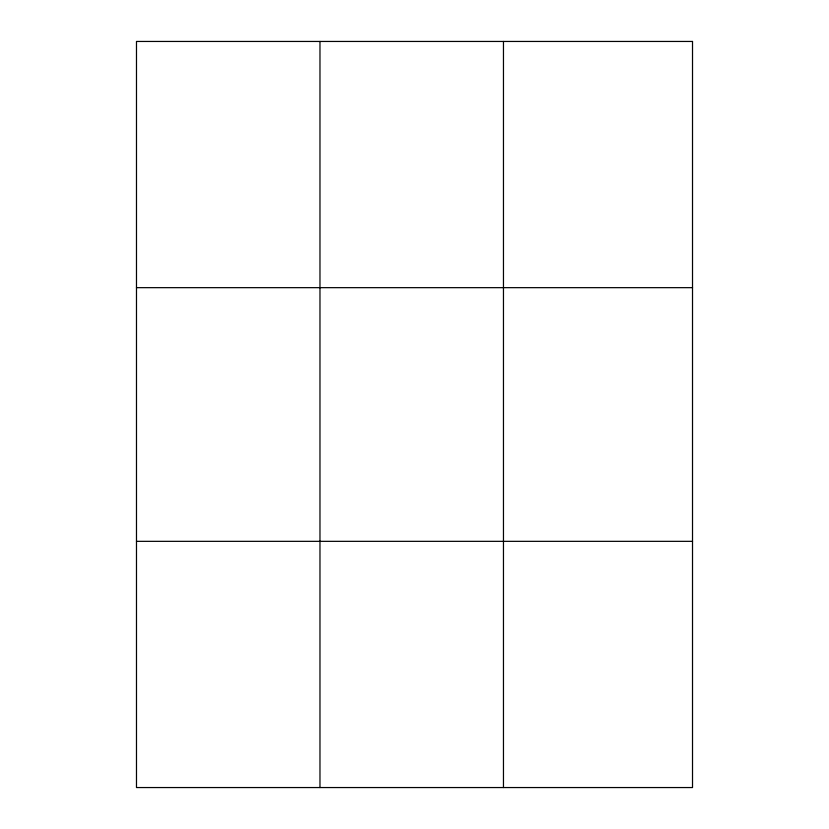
<?xml version="1.0" encoding="UTF-8"?>
<svg xmlns="http://www.w3.org/2000/svg" width="829" height="829" viewBox="0 0 829 829"><rect width="100%" height="100%" fill="white"/><g stroke="black" fill="none" stroke-linecap="round" stroke-linejoin="round"><path stroke-width="1.24" d="M319.973 41.45L319.973 787.55M503.462 41.45L503.462 787.55M136.484 287.663L692.516 287.663M136.484 541.337L692.516 541.337M692.516 41.45L692.516 787.55L136.484 787.55L136.484 41.45L692.516 41.45"/></g></svg>
